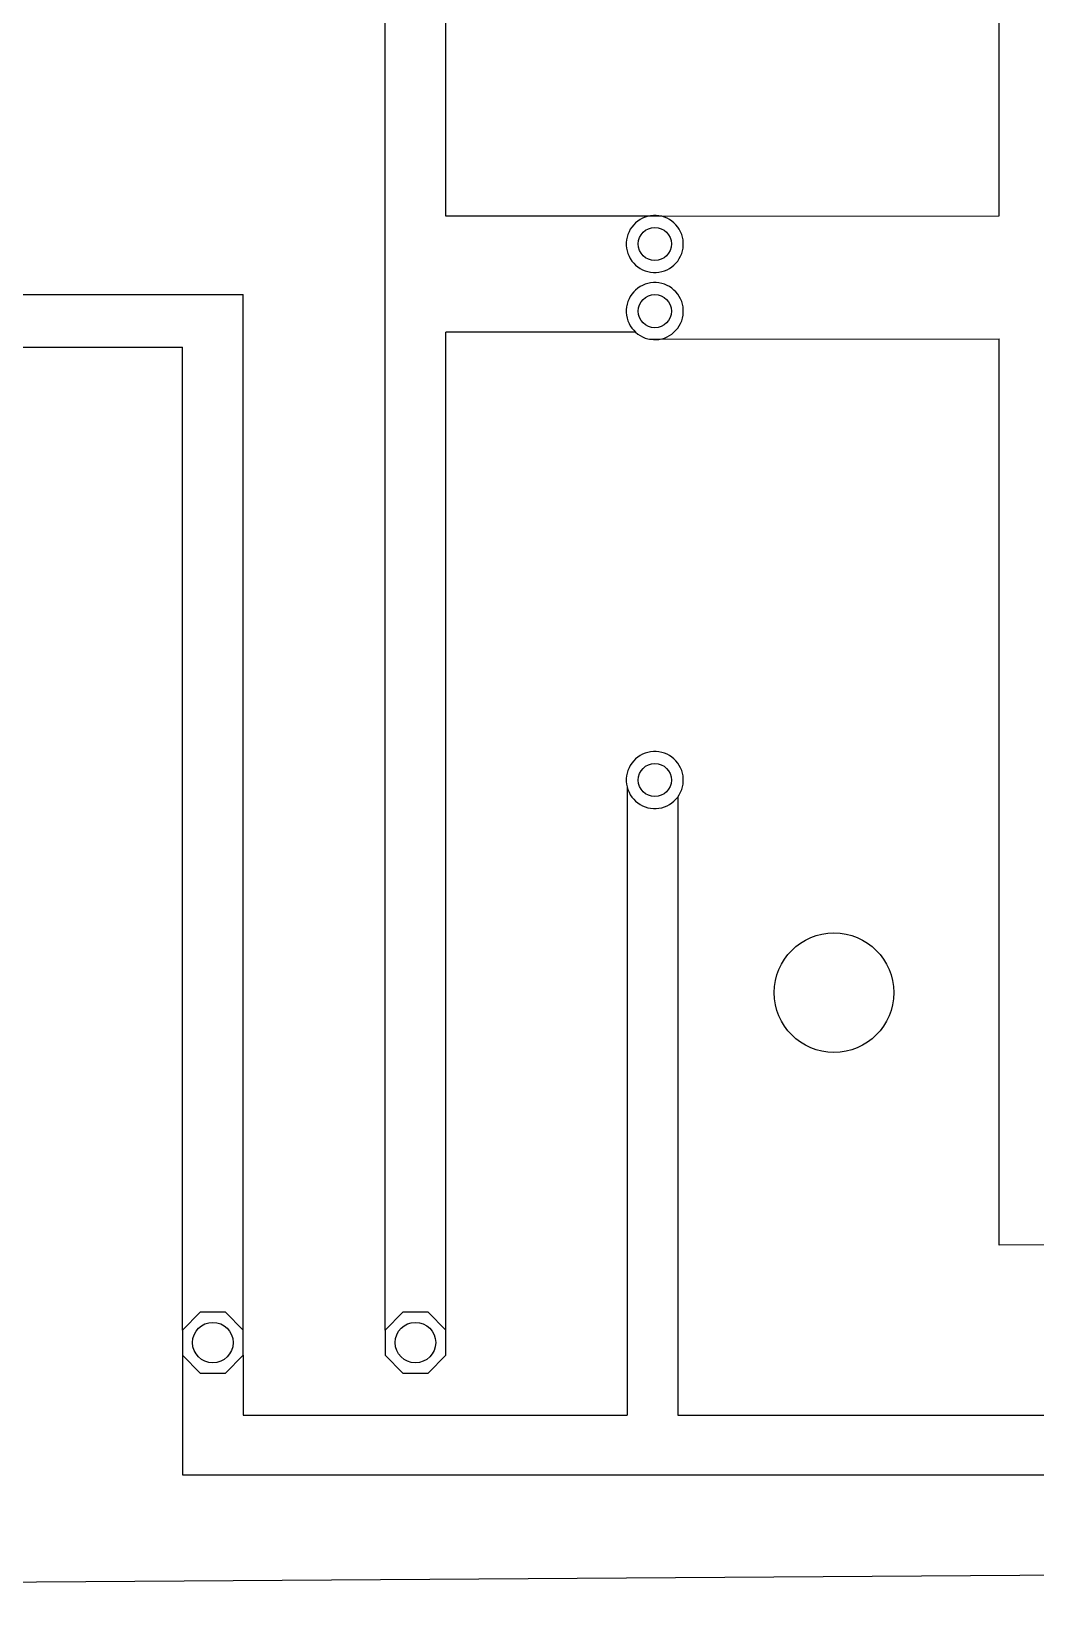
# Model space of a CAD drawing. Header units: millimetres. Extents: x 21.8 to 118.4, y 40.2 to 104.3.
# Drawn here: x 65.3 to 90.49, y 40.23 to 79.42 of the extents above; entities that cross this region are included whole.
import ezdxf

# ---------------------------------------------------------------- set-up
doc = ezdxf.new("R2010")
doc.units = ezdxf.units.MM
doc.layers.get('0').update_dxf_attribs({"linetype": 'CONTINUOUS'})

msp = doc.modelspace()

# ---------------------------------------------------------------- linework, layer by layer
for p, q in [((74.168, 46.846), (74.168, 99.568)), ((89.569, 74.787), (89.569, 88.644)), ((75.692, 74.778), (75.692, 81.037)), ((80.759, 74.778), (75.692, 74.778)), ((80.358, 74.51), (80.319, 74.452)), ((80.358, 74.51), (80.319, 74.452)), ((80.403, 74.565), (80.358, 74.51)), ((80.403, 74.565), (80.358, 74.51)), ((80.452, 74.614), (80.403, 74.565)), ((80.452, 74.614), (80.403, 74.565)), ((80.507, 74.659), (80.452, 74.614)), ((80.507, 74.659), (80.452, 74.614)), ((80.565, 74.698), (80.507, 74.659)), ((80.565, 74.698), (80.507, 74.659)), ((80.627, 74.731), (80.565, 74.698)), ((80.627, 74.731), (80.565, 74.698)), ((80.692, 74.758), (80.627, 74.731)), ((80.692, 74.758), (80.627, 74.731)), ((80.759, 74.778), (80.692, 74.758)), ((80.759, 74.778), (80.692, 74.758)), ((80.828, 74.792), (80.759, 74.778)), ((80.828, 74.792), (80.759, 74.778)), ((80.759, 74.778), (89.569, 74.787)), ((80.898, 74.799), (80.828, 74.792)), ((80.898, 74.799), (80.828, 74.792)), ((80.968, 74.799), (80.898, 74.799)), ((80.968, 74.799), (80.898, 74.799)), ((81.038, 74.792), (80.968, 74.799)), ((81.038, 74.792), (80.968, 74.799)), ((81.107, 74.778), (81.038, 74.792)), ((81.107, 74.778), (81.038, 74.792)), ((81.174, 74.758), (81.107, 74.778)), ((81.174, 74.758), (81.107, 74.778)), ((81.239, 74.731), (81.174, 74.758)), ((81.239, 74.731), (81.174, 74.758)), ((81.301, 74.698), (81.239, 74.731)), ((81.301, 74.698), (81.239, 74.731)), ((81.36, 74.659), (81.301, 74.698)), ((81.36, 74.659), (81.301, 74.698)), ((81.414, 74.614), (81.36, 74.659)), ((81.414, 74.614), (81.36, 74.659)), ((81.464, 74.565), (81.414, 74.614)), ((81.464, 74.565), (81.414, 74.614)), ((81.508, 74.51), (81.464, 74.565)), ((81.508, 74.51), (81.464, 74.565)), ((81.547, 74.452), (81.508, 74.51)), ((81.547, 74.452), (81.508, 74.51)), ((80.225, 74.189), (80.218, 74.119)), ((80.225, 74.189), (80.218, 74.119)), ((80.218, 74.119), (80.218, 74.049)), ((80.218, 74.119), (80.218, 74.049)), ((80.239, 74.258), (80.225, 74.189)), ((80.239, 74.258), (80.225, 74.189)), ((80.259, 74.325), (80.239, 74.258)), ((80.259, 74.325), (80.239, 74.258)), ((80.286, 74.39), (80.259, 74.325)), ((80.286, 74.39), (80.259, 74.325)), ((80.319, 74.452), (80.286, 74.39)), ((80.319, 74.452), (80.286, 74.39)), ((81.58, 74.39), (81.547, 74.452)), ((81.58, 74.39), (81.547, 74.452)), ((81.607, 74.325), (81.58, 74.39)), ((81.607, 74.325), (81.58, 74.39)), ((81.628, 74.258), (81.607, 74.325)), ((81.628, 74.258), (81.607, 74.325)), ((81.641, 74.189), (81.628, 74.258)), ((81.641, 74.189), (81.628, 74.258)), ((81.648, 74.119), (81.641, 74.189)), ((81.648, 74.119), (81.641, 74.189)), ((81.648, 74.049), (81.648, 74.119)), ((81.648, 74.049), (81.648, 74.119)), ((80.218, 74.049), (80.225, 73.979)), ((80.218, 74.049), (80.225, 73.979)), ((80.225, 73.979), (80.239, 73.91)), ((80.225, 73.979), (80.239, 73.91)), ((80.239, 73.91), (80.259, 73.843)), ((80.239, 73.91), (80.259, 73.843)), ((80.259, 73.843), (80.286, 73.778)), ((80.259, 73.843), (80.286, 73.778)), ((80.286, 73.778), (80.319, 73.716)), ((80.286, 73.778), (80.319, 73.716)), ((80.319, 73.716), (80.358, 73.657)), ((80.319, 73.716), (80.358, 73.657)), ((81.508, 73.657), (81.547, 73.716)), ((81.508, 73.657), (81.547, 73.716)), ((81.547, 73.716), (81.58, 73.778)), ((81.547, 73.716), (81.58, 73.778)), ((81.58, 73.778), (81.607, 73.843)), ((81.58, 73.778), (81.607, 73.843)), ((81.607, 73.843), (81.628, 73.91)), ((81.607, 73.843), (81.628, 73.91)), ((81.628, 73.91), (81.641, 73.979)), ((81.628, 73.91), (81.641, 73.979)), ((81.641, 73.979), (81.648, 74.049)), ((81.641, 73.979), (81.648, 74.049)), ((80.358, 73.657), (80.403, 73.603)), ((80.358, 73.657), (80.403, 73.603)), ((80.403, 73.603), (80.452, 73.553)), ((80.403, 73.603), (80.452, 73.553)), ((80.452, 73.553), (80.507, 73.509)), ((80.452, 73.553), (80.507, 73.509)), ((80.507, 73.509), (80.565, 73.47)), ((80.507, 73.509), (80.565, 73.47)), ((80.565, 73.47), (80.627, 73.437)), ((80.565, 73.47), (80.627, 73.437)), ((80.627, 73.437), (80.692, 73.41)), ((80.627, 73.437), (80.692, 73.41)), ((80.692, 73.41), (80.759, 73.39)), ((80.692, 73.41), (80.759, 73.39)), ((80.759, 73.39), (80.828, 73.376)), ((80.759, 73.39), (80.828, 73.376)), ((80.828, 73.376), (80.898, 73.369)), ((80.828, 73.376), (80.898, 73.369)), ((80.898, 73.369), (80.968, 73.369)), ((80.898, 73.369), (80.968, 73.369)), ((80.968, 73.369), (81.038, 73.376)), ((80.968, 73.369), (81.038, 73.376)), ((81.038, 73.376), (81.107, 73.39)), ((81.038, 73.376), (81.107, 73.39)), ((81.107, 73.39), (81.174, 73.41)), ((81.107, 73.39), (81.174, 73.41)), ((81.174, 73.41), (81.239, 73.437)), ((81.174, 73.41), (81.239, 73.437)), ((81.239, 73.437), (81.301, 73.47)), ((81.239, 73.437), (81.301, 73.47)), ((81.301, 73.47), (81.36, 73.509)), ((81.301, 73.47), (81.36, 73.509)), ((81.36, 73.509), (81.414, 73.553)), ((81.36, 73.509), (81.414, 73.553)), ((81.414, 73.553), (81.464, 73.603)), ((81.414, 73.553), (81.464, 73.603)), ((81.464, 73.603), (81.508, 73.657)), ((81.464, 73.603), (81.508, 73.657)), ((80.452, 72.93), (80.403, 72.881)), ((80.452, 72.93), (80.403, 72.881)), ((80.507, 72.975), (80.452, 72.93)), ((80.507, 72.975), (80.452, 72.93)), ((80.565, 73.014), (80.507, 72.975)), ((80.565, 73.014), (80.507, 72.975)), ((80.627, 73.047), (80.565, 73.014)), ((80.627, 73.047), (80.565, 73.014)), ((80.692, 73.074), (80.627, 73.047)), ((80.692, 73.074), (80.627, 73.047)), ((80.759, 73.094), (80.692, 73.074)), ((80.759, 73.094), (80.692, 73.074)), ((80.828, 73.108), (80.759, 73.094)), ((80.828, 73.108), (80.759, 73.094)), ((80.898, 73.115), (80.828, 73.108)), ((80.898, 73.115), (80.828, 73.108)), ((80.968, 73.115), (80.898, 73.115)), ((80.968, 73.115), (80.898, 73.115)), ((81.038, 73.108), (80.968, 73.115)), ((81.038, 73.108), (80.968, 73.115)), ((81.107, 73.094), (81.038, 73.108)), ((81.107, 73.094), (81.038, 73.108)), ((81.174, 73.074), (81.107, 73.094)), ((81.174, 73.074), (81.107, 73.094)), ((81.239, 73.047), (81.174, 73.074)), ((81.239, 73.047), (81.174, 73.074)), ((81.301, 73.014), (81.239, 73.047)), ((81.301, 73.014), (81.239, 73.047)), ((81.36, 72.975), (81.301, 73.014)), ((81.36, 72.975), (81.301, 73.014)), ((81.414, 72.93), (81.36, 72.975)), ((81.414, 72.93), (81.36, 72.975)), ((81.464, 72.881), (81.414, 72.93)), ((81.464, 72.881), (81.414, 72.93)), ((25.039, 72.82), (70.612, 72.82)), ((70.612, 46.846), (70.612, 72.82)), ((80.225, 72.505), (80.218, 72.435)), ((80.239, 72.574), (80.225, 72.505)), ((80.239, 72.574), (80.236, 72.56)), ((80.259, 72.641), (80.239, 72.574)), ((80.259, 72.641), (80.239, 72.574)), ((80.286, 72.706), (80.259, 72.641)), ((80.286, 72.706), (80.259, 72.641)), ((80.319, 72.768), (80.286, 72.706)), ((80.319, 72.768), (80.286, 72.706)), ((80.358, 72.826), (80.319, 72.768)), ((80.358, 72.826), (80.319, 72.768)), ((80.403, 72.881), (80.358, 72.826)), ((80.403, 72.881), (80.358, 72.826)), ((81.508, 72.826), (81.464, 72.881)), ((81.508, 72.826), (81.464, 72.881)), ((81.547, 72.768), (81.508, 72.826)), ((81.547, 72.768), (81.508, 72.826)), ((81.58, 72.706), (81.547, 72.768)), ((81.58, 72.706), (81.547, 72.768)), ((81.607, 72.641), (81.58, 72.706)), ((81.607, 72.641), (81.58, 72.706)), ((81.628, 72.574), (81.607, 72.641)), ((81.628, 72.574), (81.607, 72.641)), ((81.641, 72.505), (81.628, 72.574)), ((81.641, 72.505), (81.628, 72.574)), ((81.648, 72.435), (81.641, 72.505)), ((81.648, 72.435), (81.641, 72.505)), ((80.218, 72.435), (80.218, 72.365)), ((80.218, 72.408), (80.218, 72.365)), ((80.218, 72.365), (80.225, 72.295)), ((80.218, 72.365), (80.225, 72.295)), ((80.225, 72.295), (80.239, 72.226)), ((80.225, 72.295), (80.239, 72.226)), ((80.239, 72.226), (80.259, 72.159)), ((80.239, 72.226), (80.259, 72.159)), ((80.259, 72.159), (80.286, 72.094)), ((80.259, 72.159), (80.286, 72.094)), ((81.58, 72.094), (81.607, 72.159)), ((81.58, 72.094), (81.607, 72.159)), ((81.607, 72.159), (81.628, 72.226)), ((81.607, 72.159), (81.628, 72.226)), ((81.628, 72.226), (81.641, 72.295)), ((81.628, 72.226), (81.641, 72.295)), ((81.641, 72.295), (81.648, 72.365)), ((81.641, 72.295), (81.648, 72.365)), ((81.648, 72.365), (81.648, 72.435)), ((81.648, 72.365), (81.648, 72.435)), ((80.452, 71.869), (75.692, 71.869)), ((75.692, 46.846), (75.692, 71.869)), ((80.286, 72.094), (80.319, 72.032)), ((80.286, 72.094), (80.319, 72.032)), ((80.319, 72.032), (80.358, 71.973)), ((80.319, 72.032), (80.358, 71.973)), ((80.358, 71.973), (80.403, 71.919)), ((80.358, 71.973), (80.403, 71.919)), ((80.403, 71.919), (80.452, 71.869)), ((80.403, 71.919), (80.452, 71.869)), ((80.452, 71.869), (80.507, 71.825)), ((80.452, 71.869), (80.507, 71.825)), ((80.507, 71.825), (80.565, 71.786)), ((80.507, 71.825), (80.565, 71.786)), ((80.565, 71.786), (80.627, 71.753)), ((80.565, 71.786), (80.627, 71.753)), ((80.627, 71.753), (80.692, 71.726)), ((80.627, 71.753), (80.692, 71.726)), ((80.692, 71.726), (80.759, 71.706)), ((80.692, 71.726), (80.759, 71.706)), ((81.107, 71.706), (81.174, 71.726)), ((81.107, 71.706), (81.174, 71.726)), ((81.174, 71.726), (81.239, 71.753)), ((81.174, 71.726), (81.239, 71.753)), ((81.239, 71.753), (81.301, 71.786)), ((81.239, 71.753), (81.301, 71.786)), ((81.301, 71.786), (81.36, 71.825)), ((81.301, 71.786), (81.36, 71.825)), ((81.36, 71.825), (81.414, 71.869)), ((81.36, 71.825), (81.414, 71.869)), ((81.414, 71.869), (81.464, 71.919)), ((81.414, 71.869), (81.464, 71.919)), ((81.464, 71.919), (81.508, 71.973)), ((81.464, 71.919), (81.508, 71.973)), ((81.508, 71.973), (81.547, 72.032)), ((81.508, 71.973), (81.547, 72.032)), ((81.547, 72.032), (81.58, 72.094)), ((81.547, 72.032), (81.58, 72.094)), ((24.491, 71.5), (69.088, 71.5)), ((69.088, 46.846), (69.088, 71.5)), ((80.759, 71.706), (80.798, 71.697)), ((80.759, 71.706), (80.798, 71.697)), ((80.798, 71.697), (89.569, 71.707)), ((80.798, 71.697), (80.898, 71.685)), ((80.798, 71.697), (80.898, 71.685)), ((80.898, 71.685), (80.968, 71.685)), ((80.898, 71.685), (80.968, 71.685)), ((80.968, 71.685), (81.038, 71.692)), ((80.968, 71.685), (81.038, 71.692)), ((81.038, 71.692), (81.107, 71.706)), ((81.038, 71.692), (81.107, 71.706)), ((89.569, 48.978), (89.569, 71.707)), ((80.452, 61.17), (80.403, 61.121)), ((80.452, 61.17), (80.403, 61.121)), ((80.507, 61.215), (80.452, 61.17)), ((80.507, 61.215), (80.452, 61.17)), ((80.565, 61.254), (80.507, 61.215)), ((80.565, 61.254), (80.507, 61.215)), ((80.627, 61.287), (80.565, 61.254)), ((80.627, 61.287), (80.565, 61.254)), ((80.692, 61.314), (80.627, 61.287)), ((80.692, 61.314), (80.627, 61.287)), ((80.759, 61.334), (80.692, 61.314)), ((80.759, 61.334), (80.692, 61.314)), ((80.828, 61.348), (80.759, 61.334)), ((80.828, 61.348), (80.759, 61.334)), ((80.898, 61.355), (80.828, 61.348)), ((80.898, 61.355), (80.828, 61.348)), ((80.968, 61.355), (80.898, 61.355)), ((80.968, 61.355), (80.898, 61.355)), ((81.038, 61.348), (80.968, 61.355)), ((81.038, 61.348), (80.968, 61.355)), ((81.107, 61.334), (81.038, 61.348)), ((81.107, 61.334), (81.038, 61.348)), ((81.174, 61.314), (81.107, 61.334)), ((81.174, 61.314), (81.107, 61.334)), ((81.239, 61.287), (81.174, 61.314)), ((81.239, 61.287), (81.174, 61.314)), ((81.301, 61.254), (81.239, 61.287)), ((81.301, 61.254), (81.239, 61.287)), ((81.36, 61.215), (81.301, 61.254)), ((81.36, 61.215), (81.301, 61.254)), ((81.414, 61.17), (81.36, 61.215)), ((81.414, 61.17), (81.36, 61.215)), ((81.464, 61.121), (81.414, 61.17)), ((81.464, 61.121), (81.414, 61.17)), ((80.225, 60.745), (80.218, 60.675)), ((80.239, 60.814), (80.225, 60.745)), ((80.239, 60.814), (80.236, 60.8)), ((80.259, 60.881), (80.239, 60.814)), ((80.259, 60.881), (80.239, 60.814)), ((80.286, 60.946), (80.259, 60.881)), ((80.286, 60.946), (80.259, 60.881)), ((80.319, 61.008), (80.286, 60.946)), ((80.319, 61.008), (80.286, 60.946)), ((80.358, 61.066), (80.319, 61.008)), ((80.358, 61.066), (80.319, 61.008)), ((80.403, 61.121), (80.358, 61.066)), ((80.403, 61.121), (80.358, 61.066)), ((81.508, 61.066), (81.464, 61.121)), ((81.508, 61.066), (81.464, 61.121)), ((81.547, 61.008), (81.508, 61.066)), ((81.547, 61.008), (81.508, 61.066)), ((81.58, 60.946), (81.547, 61.008)), ((81.58, 60.946), (81.547, 61.008)), ((81.607, 60.881), (81.58, 60.946)), ((81.607, 60.881), (81.58, 60.946)), ((81.628, 60.814), (81.607, 60.881)), ((81.628, 60.814), (81.607, 60.881)), ((81.641, 60.745), (81.628, 60.814)), ((81.641, 60.745), (81.628, 60.814)), ((81.648, 60.675), (81.641, 60.745)), ((81.648, 60.675), (81.641, 60.745)), ((80.218, 60.675), (80.218, 60.605)), ((80.218, 60.648), (80.218, 60.605)), ((80.218, 60.605), (80.225, 60.535)), ((80.218, 60.605), (80.225, 60.535)), ((80.225, 60.535), (80.239, 60.466)), ((80.225, 60.535), (80.239, 60.466)), ((80.239, 60.466), (80.259, 60.399)), ((80.239, 60.466), (80.259, 60.399)), ((80.239, 60.466), (80.239, 44.714)), ((80.259, 60.399), (80.286, 60.334)), ((80.259, 60.399), (80.286, 60.334)), ((81.58, 60.334), (81.607, 60.399)), ((81.58, 60.334), (81.607, 60.399)), ((81.607, 60.399), (81.628, 60.466)), ((81.607, 60.399), (81.628, 60.466)), ((81.628, 60.466), (81.641, 60.535)), ((81.628, 60.466), (81.641, 60.535)), ((81.641, 60.535), (81.648, 60.605)), ((81.641, 60.535), (81.648, 60.605)), ((81.648, 60.605), (81.648, 60.675)), ((81.648, 60.605), (81.648, 60.675)), ((80.286, 60.334), (80.319, 60.272)), ((80.286, 60.334), (80.319, 60.272)), ((80.319, 60.272), (80.358, 60.213)), ((80.319, 60.272), (80.358, 60.213)), ((80.358, 60.213), (80.403, 60.159)), ((80.358, 60.213), (80.403, 60.159)), ((80.403, 60.159), (80.452, 60.109)), ((80.403, 60.159), (80.452, 60.109)), ((80.452, 60.109), (80.507, 60.065)), ((80.452, 60.109), (80.507, 60.065)), ((80.507, 60.065), (80.565, 60.026)), ((80.507, 60.065), (80.565, 60.026)), ((80.565, 60.026), (80.627, 59.993)), ((80.565, 60.026), (80.627, 59.993)), ((80.627, 59.993), (80.692, 59.966)), ((80.627, 59.993), (80.692, 59.966)), ((80.692, 59.966), (80.759, 59.946)), ((80.692, 59.966), (80.759, 59.946)), ((81.107, 59.946), (81.174, 59.966)), ((81.107, 59.946), (81.174, 59.966)), ((81.174, 59.966), (81.239, 59.993)), ((81.174, 59.966), (81.239, 59.993)), ((81.239, 59.993), (81.301, 60.026)), ((81.239, 59.993), (81.301, 60.026)), ((81.301, 60.026), (81.36, 60.065)), ((81.301, 60.026), (81.36, 60.065)), ((81.36, 60.065), (81.414, 60.109)), ((81.36, 60.065), (81.414, 60.109)), ((81.414, 60.109), (81.464, 60.159)), ((81.414, 60.109), (81.464, 60.159)), ((81.464, 60.159), (81.508, 60.213)), ((81.464, 60.159), (81.508, 60.213)), ((81.508, 60.213), (81.547, 60.272)), ((81.508, 60.213), (81.547, 60.272)), ((81.508, 60.213), (81.508, 44.714)), ((81.547, 60.272), (81.58, 60.334)), ((81.547, 60.272), (81.58, 60.334)), ((80.759, 59.946), (80.828, 59.932)), ((80.759, 59.946), (80.828, 59.932)), ((80.828, 59.932), (80.898, 59.925)), ((80.828, 59.932), (80.898, 59.925)), ((80.898, 59.925), (80.968, 59.925)), ((80.898, 59.925), (80.968, 59.925)), ((80.968, 59.925), (81.038, 59.932)), ((80.968, 59.925), (81.038, 59.932)), ((81.038, 59.932), (81.107, 59.946)), ((81.038, 59.932), (81.107, 59.946)), ((97.261, 48.987), (89.569, 48.978)), ((69.534, 47.292), (69.088, 46.846)), ((69.534, 47.292), (69.088, 46.846)), ((69.774, 47.292), (69.534, 47.292)), ((70.166, 47.292), (69.534, 47.292)), ((70.166, 47.292), (69.926, 47.292)), ((70.612, 46.846), (70.166, 47.292)), ((70.612, 46.846), (70.166, 47.292)), ((74.614, 47.292), (74.168, 46.846)), ((74.614, 47.292), (74.168, 46.846)), ((74.854, 47.292), (74.614, 47.292)), ((75.246, 47.292), (74.614, 47.292)), ((75.246, 47.292), (75.006, 47.292)), ((75.692, 46.846), (75.246, 47.292)), ((75.692, 46.846), (75.246, 47.292)), ((69.088, 46.846), (69.088, 46.214)), ((69.088, 46.846), (69.088, 46.214)), ((70.612, 46.214), (70.612, 46.846)), ((70.612, 46.214), (70.612, 46.846)), ((74.168, 46.846), (74.168, 46.214)), ((74.168, 46.846), (74.168, 46.214)), ((75.692, 46.214), (75.692, 46.846)), ((75.692, 46.214), (75.692, 46.846)), ((69.088, 46.214), (69.534, 45.768)), ((69.088, 46.214), (69.534, 45.768)), ((69.088, 46.214), (69.088, 43.214)), ((70.166, 45.768), (70.612, 46.214)), ((70.166, 45.768), (70.612, 46.214)), ((70.612, 46.214), (70.612, 44.714)), ((74.168, 46.214), (74.614, 45.768)), ((74.168, 46.214), (74.614, 45.768)), ((75.246, 45.768), (75.692, 46.214)), ((75.246, 45.768), (75.692, 46.214)), ((69.534, 45.768), (70.166, 45.768)), ((69.534, 45.768), (70.166, 45.768)), ((74.614, 45.768), (75.246, 45.768)), ((74.614, 45.768), (75.246, 45.768)), ((70.612, 44.714), (80.239, 44.714)), ((81.508, 44.714), (113.712, 44.714)), ((69.088, 43.214), (115.242, 43.214))]:
    msp.add_line(p, q)
msp.add_lwpolyline([(22.271, 40.232), (21.844, 103.648), (118.011, 104.295), (118.437, 40.879)], close=True)
for centre, radius in [((80.933, 74.084), 0.415), ((80.933, 72.4), 0.415), ((80.933, 60.64), 0.415), ((85.426, 55.308), 1.5), ((69.85, 46.53), 0.508), ((74.93, 46.53), 0.508)]:
    msp.add_circle(centre, radius)

doc.saveas('drawing.dxf')
